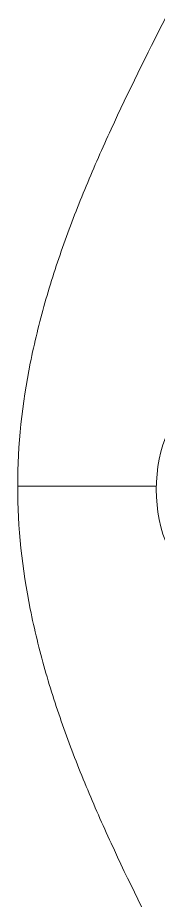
# Model space of a CAD drawing. Header units: millimetres. Extents: x 744 to 5705, y 930 to 4879.
# Drawn here: x 1255 to 1337, y 1414 to 1929 of the extents above; entities that cross this region are included whole.
import ezdxf

# ---------------------------------------------------------------- set-up
doc = ezdxf.new("R2010")
doc.units = ezdxf.units.MM
doc.header["$MEASUREMENT"] = 0

msp = doc.modelspace()

# ---------------------------------------------------------------- linework, layer by layer
at = {"color": 8, "linetype": 'Continuous', "lineweight": 15, "true_color": 0x808080}
msp.add_line((1335.69, 1656.03), (1255, 1656.03), dxfattribs=at)
at = {"color": 7, "linetype": 'Continuous', "lineweight": 15, "true_color": 0xffffff}
msp.add_circle((1423.17, 1654.15), 87.5, dxfattribs=at)
for points in [[(1255, 1656.03), (1255, 1680.25), (1257.63, 1704.15), (1263.51, 1733.69), (1264.82, 1739.58), (1267.67, 1751.33), (1269.21, 1757.17), (1274.14, 1774.58), (1277.84, 1786.05), (1285.9, 1808.75), (1290.26, 1819.99), (1297.18, 1836.72), (1299.55, 1842.28), (1304.39, 1853.34), (1306.87, 1858.84), (1319.45, 1886.26), (1330.21, 1907.87), (1341.16, 1929.39)], [(1255, 1656.03), (1255, 1631.8), (1257.63, 1607.91), (1263.51, 1578.37), (1264.82, 1572.47), (1267.67, 1560.72), (1269.21, 1554.88), (1274.14, 1537.47), (1277.84, 1526.01), (1285.9, 1503.3), (1290.26, 1492.06), (1297.18, 1475.33), (1299.55, 1469.78), (1304.39, 1458.72), (1306.87, 1453.21), (1319.45, 1425.79), (1330.21, 1404.18), (1341.16, 1382.67)]]:
    msp.add_open_spline(points, degree=3, knots=[0, 0, 0, 0, 0.25, 0.25, 0.3125, 0.3125, 0.375, 0.375, 0.5, 0.5, 0.625, 0.625, 0.6875, 0.6875, 0.75, 0.75, 1, 1, 1, 1], dxfattribs=at)

doc.saveas('drawing.dxf')
